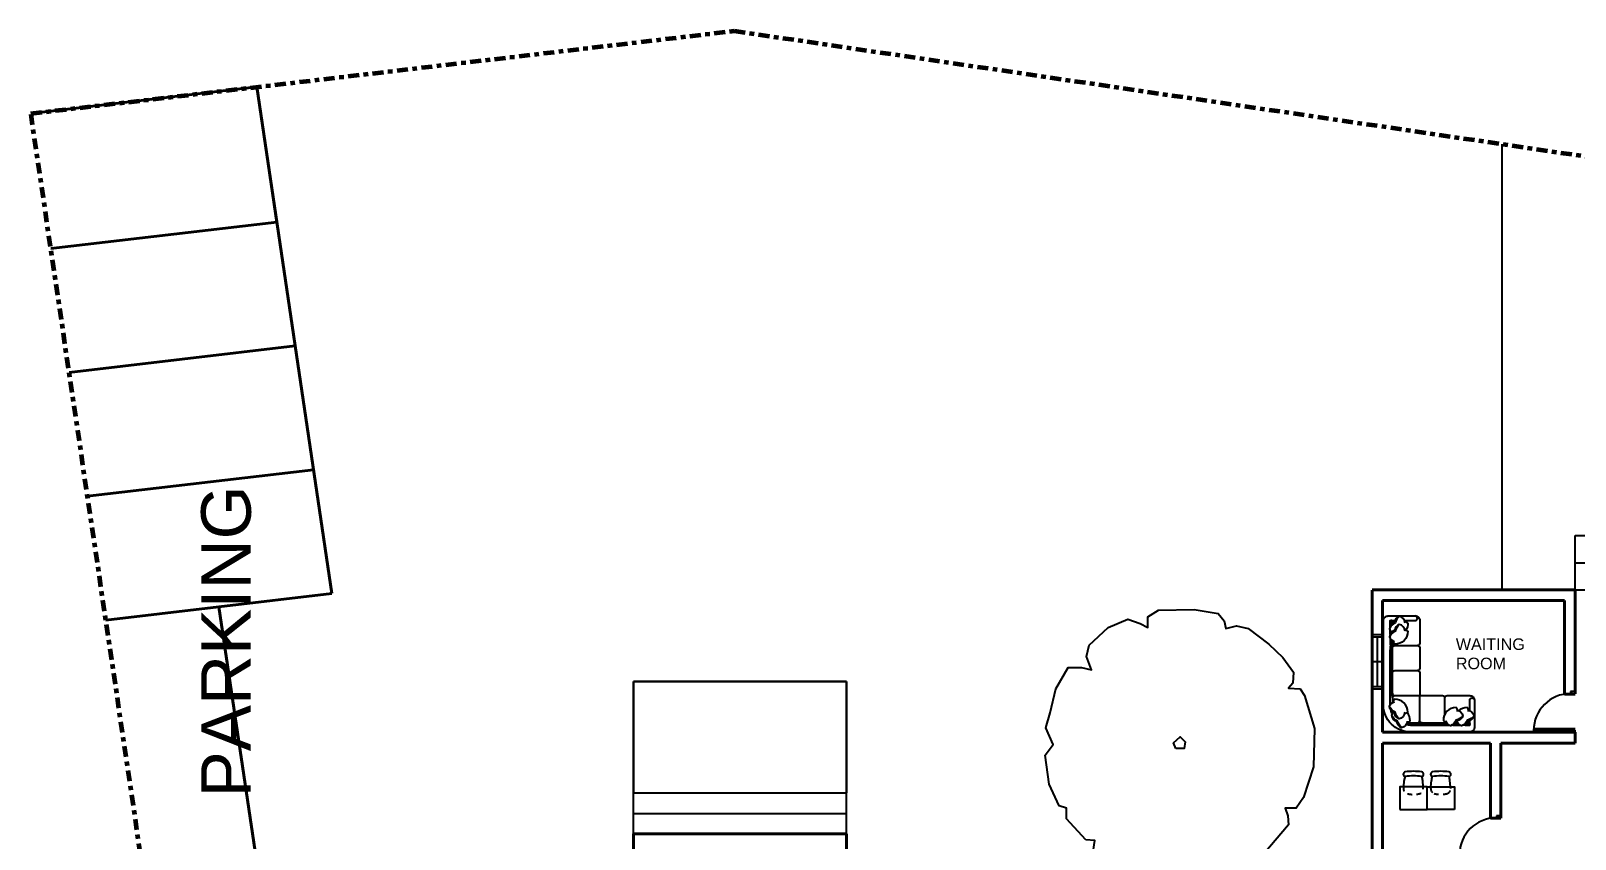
# Model space of a CAD drawing. Header units: metres. Extents: x 9 to 942, y 34 to 176.
# Drawn here: x 225.24 to 259.17, y 95.68 to 113.45 of the extents above; entities that cross this region are included whole.
import ezdxf

# ---------------------------------------------------------------- set-up
doc = ezdxf.new("R2010")
doc.units = ezdxf.units.M
doc.header["$LTSCALE"] = 0.01
doc.header["$MEASUREMENT"] = 0
doc.linetypes.add('ACAD_ISO04W100', pattern=[30, 24, -3, 0, -3])
doc.linetypes.add('HIDDEN2', pattern=[0.1875, 0.125, -0.0625])
for name, color, linetype in [('door space', 1, 'Continuous'), ('ELEVATION', 4, 'Continuous'), ('FURNITURE', 130, 'Continuous'), ('ID-LOOSE', 31, 'Continuous'), ('STAIR', 231, 'Continuous'), ('TEXT', 141, 'Continuous'), ('WINDOW', 10, 'Continuous')]:
    doc.layers.add(name, color=color, linetype=linetype)
for name, color, linetype, lineweight in [('PARKING', 92, 'Continuous', 40), ('ROAD', 31, 'Continuous', 30), ('SITE BOUNDARY', 6, 'ACAD_ISO04W100', 60), ('WALL', 2, 'Continuous', 40)]:
    doc.layers.add(name, color=color, linetype=linetype, lineweight=lineweight)
doc.styles.get("Standard").update_dxf_attribs({"font": 'arial.ttf'})

# ---------------------------------------------------------------- blocks, each defined once
blk = doc.blocks.new('Simple tree 13_cad-block.com')
at = {"color": 0}
for points in [[(-1468, -1499), (-1766, -1175), (-1766, -1008), (-1883, -968), (-2037, -632), (-2103, -179), (-1973, -11), (-2089, 248), (-2025, 481), (-1935, 856), (-1740, 1192), (-1534, 1192), (-1378, 1153), (-1456, 1360), (-1416, 1541), (-1119, 1813), (-809, 1943), (-615, 1878), (-498, 1813), (-498, 1981), (-330, 2085), (227, 2098), (602, 2033), (692, 1917), (718, 1800), (886, 1839), (1068, 1800), (1391, 1555), (1611, 1348), (1779, 1115), (1766, 946), (1701, 868), (1883, 856), (1948, 752), (2102, 235), (2090, -361), (1934, -839), (1818, -1008), (1649, -1008), (1689, -1124), (1701, -1266), (1313, -1719), (1028, -1848), (757, -1991), (550, -1939), (511, -1848), (459, -2017), (-214, -2107), (-653, -2029), (-977, -1900), (-1352, -1681), (-1326, -1512)], [(-58, -76), (-97, 15), (6, 105), (84, 28), (71, -76)]]:
    blk.add_lwpolyline(points, close=True, dxfattribs=at)

msp = doc.modelspace()

# ---------------------------------------------------------------- linework, layer by layer
at = {"layer": 'Defpoints'}
msp.add_line((259.169, 98.876), (259.17, 98.876), dxfattribs=at)
at = {"layer": 'door space'}
for p, q in [((259.069, 98.926), (259.069, 98.881)), ((259.169, 98.926), (259.069, 98.926)), ((259.109, 98.881), (259.069, 98.881)), ((259.109, 98.881), (259.109, 98.876)), ((259.169, 98.876), (259.109, 98.876)), ((259.169, 98.876), (259.169, 98.926)), ((259.17, 98.106), (258.259, 98.106)), ((258.259, 98.071), (259.069, 98.071)), ((259.069, 98.071), (259.069, 98.106)), ((259.069, 98.071), (259.069, 98.026)), ((259.069, 98.071), (259.109, 98.071)), ((259.109, 98.076), (259.109, 98.071)), ((259.109, 98.076), (259.169, 98.076)), ((259.169, 98.026), (259.169, 98.076)), ((259.069, 98.026), (259.169, 98.026)), ((257.44, 96.196), (257.44, 96.151)), ((257.54, 96.196), (257.44, 96.196)), ((257.48, 96.151), (257.44, 96.151)), ((257.48, 96.151), (257.48, 96.146)), ((257.54, 96.146), (257.48, 96.146)), ((257.54, 96.146), (257.54, 96.196))]:
    msp.add_line(p, q, dxfattribs=at)
for centre in [(259.069, 98.071), (257.44, 95.341)]:
    msp.add_ellipse(centre, major_axis=(-0.573, -0.573), ratio=1, start_param=3.926991, end_param=5.497787, dxfattribs=at)
at = {"layer": 'ELEVATION'}
msp.add_line((265.043, 101.155), (259.17, 101.155), dxfattribs=at)
at = {"layer": 'FURNITURE'}
for p, q in [((255.403, 96.835), (255.415, 96.97)), ((255.831, 96.835), (255.821, 96.97)), ((256.002, 96.835), (256.012, 96.97)), ((256.431, 96.835), (256.419, 96.97))]:
    msp.add_line(p, q, dxfattribs=at)
for points in [[(255.756, 99.987, -0.414214), (255.706, 99.937, -0.414214), (255.756, 99.887), (255.756, 99.437, -0.414214), (255.706, 99.387, -0.414214), (255.756, 99.337), (255.756, 98.837), (256.256, 98.837, -0.414214), (256.306, 98.787, -0.414214), (256.356, 98.837), (256.856, 98.837, -0.414214), (256.956, 98.737), (256.956, 98.137, -0.414214), (256.856, 98.037), (255.556, 98.037, -0.414214), (254.956, 98.637), (254.956, 100.487, -0.414214), (255.056, 100.587), (255.656, 100.587, -0.414214), (255.756, 100.487)], [(255.106, 99.917), (255.106, 99.407, 0.414214), (255.126, 99.387), (255.136, 99.387, 0.414214), (255.156, 99.407), (255.156, 99.917, 0.414214), (255.136, 99.937), (255.126, 99.937, 0.414214)], [(255.106, 99.367), (255.106, 98.857, 0.414214), (255.126, 98.837), (255.136, 98.837, 0.414214), (255.156, 98.857), (255.156, 99.367, 0.414214), (255.136, 99.387), (255.126, 99.387, 0.414214)], [(256.286, 98.187), (255.776, 98.187, -0.414214), (255.756, 98.207), (255.756, 98.217, -0.414214), (255.776, 98.237), (256.286, 98.237, -0.414214), (256.306, 98.217), (256.306, 98.207, -0.414214)]]:
    msp.add_lwpolyline(points, format="xyb", close=True, dxfattribs=at)
for points in [[(255.306, 100.58, 0.14773), (255.22, 100.434, 0.213343), (255.094, 100.305, 0.178662)], [(255.213, 100.454, 0.306663), (255.094, 100.305, 0.173914), (255.143, 100.232, 0.173914)], [(255.106, 100.356), (255.106, 100.487), (255.213, 100.487, 0.414214)], [(255.156, 100.423), (255.156, 100.467, 0.414214), (255.136, 100.487), (255.126, 100.487, 0.414214), (255.106, 100.467)], [(255.106, 100.467), (255.106, 100.381, 0.414214)], [(255.432, 100.437, 0.356772), (255.306, 100.58, 0.249542), (255.202, 100.45, -9.61688)], [(255.421, 100.487), (255.656, 100.487, 0.414214), (255.706, 100.537), (255.706, 100.537, 0.414214), (255.656, 100.587)], [(255.429, 100.462, -0.165541), (255.495, 100.431, -0.146641), (255.451, 100.277, -0.146641)], [(255.306, 100.4, 0.14773), (255.22, 100.254, 0.213343), (255.094, 100.125, 0.178662)], [(255.213, 100.274, 0.306663), (255.094, 100.125, 0.30633), (255.203, 100.028, -0.872847)], [(255.429, 100.282, -0.165541), (255.495, 100.251, -0.425989), (255.209, 99.97, -0.121523), (255.169, 100.037, 7.115464)], [(255.432, 100.257, 0.356772), (255.306, 100.4, 0.249542), (255.202, 100.27, -9.61688)], [(255.106, 100.093), (255.106, 99.957, 0.414214), (255.126, 99.937), (255.136, 99.937, 0.414214), (255.156, 99.957), (255.156, 100.043)], [(255.156, 99.987, 0.414214), (255.206, 99.937), (255.706, 99.937, 0.414214)], [(255.156, 99.887, -0.414214), (255.206, 99.937)], [(255.156, 99.337, -0.414214), (255.206, 99.387), (255.706, 99.387, -0.414214)], [(255.106, 98.641), (255.106, 98.817, -0.414214), (255.126, 98.837), (255.136, 98.837, -0.414214), (255.156, 98.817), (255.156, 98.686)], [(255.156, 98.887, 0.414214), (255.206, 98.837), (255.756, 98.837, 0.414214)], [(255.156, 98.787, -0.414214), (255.206, 98.837), (255.756, 98.837, -0.414214)], [(255.424, 98.445, 0.165541), (255.491, 98.476, 0.425989), (255.204, 98.756, 0.121523), (255.165, 98.69, -7.115464)], [(255.706, 98.237, 0.414214), (255.756, 98.287), (255.756, 98.837, 0.414214)], [(255.806, 98.237, -0.414214), (255.756, 98.287), (255.756, 98.837, -0.414214)], [(256.856, 98.502), (256.856, 98.737, -0.414214), (256.906, 98.787), (256.906, 98.787, -0.414214), (256.956, 98.737)], [(255.209, 98.453, -0.306663), (255.09, 98.602, -0.30633), (255.198, 98.699, 0.872847)], [(255.301, 98.327, -0.14773), (255.216, 98.473, -0.213343), (255.09, 98.602, -0.178662)], [(255.154, 98.435, -0.045527), (255.124, 98.512)], [(255.262, 98.258, -0.306663), (255.143, 98.407, -0.132419), (255.176, 98.466, -0.132419)], [(255.355, 98.132, -0.14773), (255.269, 98.278, -0.213343), (255.143, 98.407, -0.178662)], [(255.428, 98.47, -0.356772), (255.301, 98.327, -0.249542), (255.198, 98.456, 9.61688)], [(255.478, 98.25, 0.165541), (255.544, 98.281, 0.181425), (255.477, 98.465, 0.181425)], [(256.587, 98.509, 0.165541), (256.556, 98.575, 0.425989), (256.275, 98.289, 0.121523), (256.342, 98.249, -7.115464)], [(256.562, 98.512, -0.356772), (256.705, 98.386, -0.249542), (256.575, 98.282, 9.61688)], [(256.831, 98.509, 0.165541), (256.801, 98.575, 0.200231), (256.602, 98.495, 0.121523)], [(256.806, 98.512, -0.356772), (256.95, 98.386, -0.249542), (256.82, 98.282, 9.61688)], [(255.481, 98.275, -0.356772), (255.355, 98.132, -0.249542), (255.251, 98.262, 9.61688)], [(255.477, 98.245, 0.050084), (255.556, 98.237), (255.736, 98.237, -0.414214), (255.756, 98.217), (255.756, 98.207, -0.414214), (255.736, 98.187), (255.556, 98.187, -0.056083), (255.456, 98.198)], [(256.256, 98.237, 0.302306), (256.302, 98.267, 0.302306)], [(256.399, 98.187), (256.326, 98.187, -0.414214), (256.306, 98.207), (256.306, 98.217, -0.414214), (256.326, 98.237), (256.348, 98.237, -0.414214)], [(256.356, 98.237, -0.264058), (256.313, 98.261, -0.264058)], [(256.579, 98.293, -0.306663), (256.43, 98.174, -0.30633), (256.333, 98.283, 0.872847)], [(256.705, 98.386, -0.14773), (256.559, 98.3, -0.213343), (256.43, 98.174, -0.178662)], [(256.564, 98.258, 0.03768), (256.586, 98.249)], [(256.824, 98.293, -0.306663), (256.674, 98.174, -0.30633), (256.577, 98.283, 0.872847)], [(256.95, 98.386, -0.14773), (256.803, 98.3, -0.213343), (256.674, 98.174, -0.178662)], [(256.836, 98.187), (256.726, 98.187, -0.414214)], [(256.751, 98.187), (256.856, 98.187), (256.856, 98.293, -0.414214)], [(256.793, 98.237), (256.836, 98.237, -0.414214), (256.856, 98.217), (256.856, 98.207, -0.414214), (256.836, 98.187)]]:
    msp.add_lwpolyline(points, format="xyb", dxfattribs=at)
for points in [[(255.106, 100.273), (255.106, 100.202)], [(255.106, 100.177), (255.106, 100.273)], [(255.106, 98.637), (255.106, 99.843)], [(256.306, 98.425), (256.306, 98.787)], [(255.556, 98.187), (256.399, 98.187)], [(256.643, 98.187), (256.482, 98.187)], [(256.482, 98.187), (256.643, 98.187)], [(256.549, 98.237), (256.593, 98.237)]]:
    msp.add_lwpolyline(points, dxfattribs=at)
for points in [[(255.317, 96.335), (255.917, 96.335), (255.917, 96.835), (255.317, 96.835)], [(256.517, 96.335), (255.917, 96.335), (255.917, 96.835), (256.517, 96.835)]]:
    msp.add_lwpolyline(points, close=True, dxfattribs=at)
at = {"layer": 'FURNITURE', "linetype": 'HIDDEN2', "ltscale": 0.03, "flags": 128}
msp.add_lwpolyline([(255.403, 96.835), (255.399, 96.792, 0.358502), (255.472, 96.686, 0.141508), (255.761, 96.686, 0.358502), (255.834, 96.792), (255.831, 96.835)], format="xyb", dxfattribs=at)
at = {"layer": 'FURNITURE', "linetype": 'HIDDEN2', "ltscale": 0.03}
msp.add_lwpolyline([(256.431, 96.835), (256.434, 96.792, -0.358502), (256.361, 96.686, -0.141508), (256.072, 96.686, -0.358502), (255.999, 96.792), (256.002, 96.835)], format="xyb", dxfattribs=at)
at = {"layer": 'FURNITURE'}
for centre, radius, start, end in [((255.445, 97.11), 0.0508, 98.4555, 261.5445), ((255.618, 96.97), 0.203, 153.7878, 180), ((255.617, 95.954), 1.219, 81.5445, 98.4555), ((255.617, 95.854), 1.219, 81.5445, 98.4555), ((255.789, 97.11), 0.0508, 278.4555, 81.5445), ((255.618, 96.97), 0.203, 0, 26.382), ((256.045, 97.11), 0.0508, 98.4555, 261.5445), ((256.215, 96.97), 0.203, 153.618, 180), ((256.217, 95.954), 1.219, 81.5445, 98.4555), ((256.217, 95.854), 1.219, 81.5445, 98.4555), ((256.389, 97.11), 0.0508, 278.4555, 81.5445), ((256.215, 96.97), 0.203, 0, 26.2122)]:
    msp.add_arc(centre, radius, start, end, dxfattribs=at)
at = {"layer": 'ID-LOOSE'}
msp.add_line((256.856, 98.037), (256.856, 98.037), dxfattribs=at)
at = {"layer": 'PARKING'}
for p, q in [((225.237, 111.63), (230.205, 112.214)), ((231.853, 101.08), (230.205, 112.214)), ((230.644, 109.245), (230.205, 112.214)), ((225.676, 108.661), (230.644, 109.245)), ((226.079, 105.94), (231.047, 106.523)), ((226.482, 103.218), (231.45, 103.802)), ((226.885, 100.497), (231.853, 101.08)), ((231.639, 85.448), (229.369, 100.788)), ((231.639, 85.448), (229.369, 100.788))]:
    msp.add_line(p, q, dxfattribs=at)
at = {"layer": 'ROAD'}
for p, q in [((238.476, 96.698), (238.476, 99.148)), ((243.156, 99.148), (238.476, 99.148)), ((243.156, 96.698), (243.156, 99.148))]:
    msp.add_line(p, q, dxfattribs=at)
at = {"layer": 'SITE BOUNDARY'}
for p, q in [((225.237, 111.63), (240.693, 113.445)), ((240.693, 113.445), (287.151, 106.597)), ((235.316, 43.537), (225.237, 111.63))]:
    msp.add_line(p, q, dxfattribs=at)
at = {"layer": 'STAIR'}
for p, q in [((257.57, 101.155), (257.57, 110.958)), ((259.17, 101.155), (259.17, 102.355)), ((259.17, 102.355), (261.17, 102.355)), ((259.17, 101.755), (261.17, 101.755)), ((238.476, 96.698), (240.643, 96.698)), ((238.476, 95.798), (238.476, 96.698)), ((240.643, 96.698), (243.156, 96.698)), ((243.156, 95.798), (243.156, 96.698)), ((238.476, 96.248), (240.643, 96.248)), ((240.643, 96.248), (243.156, 96.248))]:
    msp.add_line(p, q, dxfattribs=at)
at = {"layer": 'WALL'}
for p, q in [((259.17, 101.16), (254.71, 101.16)), ((254.71, 101.155), (254.71, 97.795)), ((259.17, 98.876), (259.17, 101.16)), ((254.94, 100.93), (254.94, 98.03)), ((258.94, 100.93), (254.94, 100.93)), ((258.94, 98.871), (258.94, 100.93)), ((258.94, 98.871), (259.17, 98.871)), ((254.71, 97.795), (254.71, 93.565)), ((254.94, 98.03), (259.17, 98.03)), ((254.94, 97.795), (254.94, 95.065)), ((254.94, 97.795), (257.311, 97.795)), ((257.311, 97.795), (257.311, 96.141)), ((257.541, 97.795), (259.17, 97.795)), ((257.541, 97.795), (257.541, 96.141)), ((259.17, 97.795), (259.17, 98.03)), ((257.311, 96.141), (257.541, 96.141)), ((238.476, 95.798), (240.643, 95.798)), ((238.476, 92.798), (238.476, 95.798)), ((240.643, 95.798), (243.156, 95.798)), ((243.156, 94.483), (243.156, 95.798))]:
    msp.add_line(p, q, dxfattribs=at)
at = {"layer": 'WINDOW'}
for p, q in [((254.71, 98.981), (254.71, 100.181)), ((254.71, 100.181), (254.94, 100.181)), ((254.71, 100.131), (254.94, 100.131)), ((254.825, 99.031), (254.825, 100.131)), ((254.94, 100.181), (254.94, 98.981)), ((254.94, 99.581), (254.71, 99.581)), ((254.94, 98.981), (254.94, 99.581)), ((254.94, 99.031), (254.71, 99.031)), ((254.94, 98.981), (254.71, 98.981))]:
    msp.add_line(p, q, dxfattribs=at)

# ---------------------------------------------------------------- block references
at = {"layer": 'Defpoints', "xscale": 0.001407448445345188, "yscale": 0.001407448445345188, "zscale": 0.001407448445345188}
msp.add_blockref('Simple tree 13_cad-block.com', (250.481, 97.78), dxfattribs=at)

# ---------------------------------------------------------------- texts
at = {"layer": 'TEXT', "insert": (228.979, 96.598), "char_height": 1.0905, "attachment_point": 1, "rotation": 90}
msp.add_mtext_dynamic_manual_height_columns('PARKING', width=0.50668, gutter_width=5.453, heights=[0], dxfattribs=at)
at = {"layer": 'TEXT', "insert": (256.549, 100.094), "char_height": 0.25382, "attachment_point": 1}
msp.add_mtext_dynamic_manual_height_columns('WAITING ROOM', width=0.08607, gutter_width=1.269, heights=[0], dxfattribs=at)

doc.saveas('drawing.dxf')
